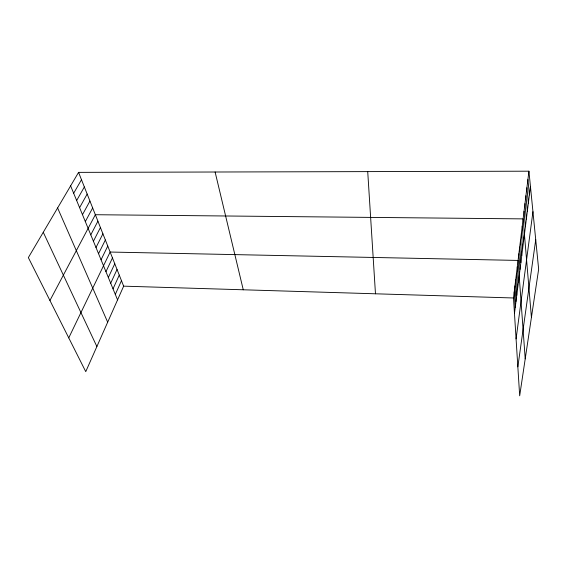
<?xml version="1.0" encoding="UTF-8"?>
<svg xmlns="http://www.w3.org/2000/svg" width="567" height="567" viewBox="0 0 567 567"><rect width="100%" height="100%" fill="white"/><g stroke="black" fill="none" stroke-linecap="round" stroke-linejoin="round"><path stroke-width="0.85" d="M528.933 171.191L538.65 269.183L519.677 395.809L513.489 297.98L528.933 171.191L78.572 172.368L28.35 257.602L85.752 371.647L123.649 286.158L78.572 172.368M514.475 313.516L530.45 186.472M516.083 338.91L532.952 211.682M517.848 366.835L535.73 239.713M115.307 294.401L121.48 280.679M113.024 288.844L119.276 275.115M110.7 283.202L117.043 269.481M108.34 277.483L114.775 263.754M105.951 271.671L112.472 257.942M68.749 337.868L110.133 252.046L518.068 260.43L525.212 358.876M101.054 259.771L107.765 246.064M98.545 253.69L105.356 239.983M96 247.503L102.91 233.81M93.42 241.223L100.43 227.544M90.791 234.844L97.907 221.18M49.939 300.496L95.348 214.716L523.128 218.883L531.421 317.456M85.326 221.577L92.662 207.947M82.484 214.673L89.94 201.065M79.593 207.65L87.169 194.07M76.658 200.512L84.348 186.961M73.667 193.248L81.485 179.725M123.649 286.158L513.489 297.98M43.269 232.279L96.872 346.55M57.607 207.94L107.673 322.191M70.62 185.856L117.56 299.879M215.113 172.014L243.257 289.78M527.92 179.519L529.394 194.85M526.927 187.691L528.366 203.057M525.949 195.707L527.353 211.108M524.992 203.581L526.36 219.011M524.05 211.3L525.382 226.757M522.242 226.113L523.518 241.613M521.378 233.214L522.618 248.729M520.527 240.195L521.739 255.724M519.698 247.056L520.882 262.592M518.876 253.796L520.031 269.346M517.274 266.951L518.373 282.508M516.494 273.358L517.572 288.915M515.722 279.666L516.778 295.223M514.971 285.867L515.998 301.424M514.226 291.977L515.233 307.52M367.721 171.617L375.474 293.791"/></g></svg>
